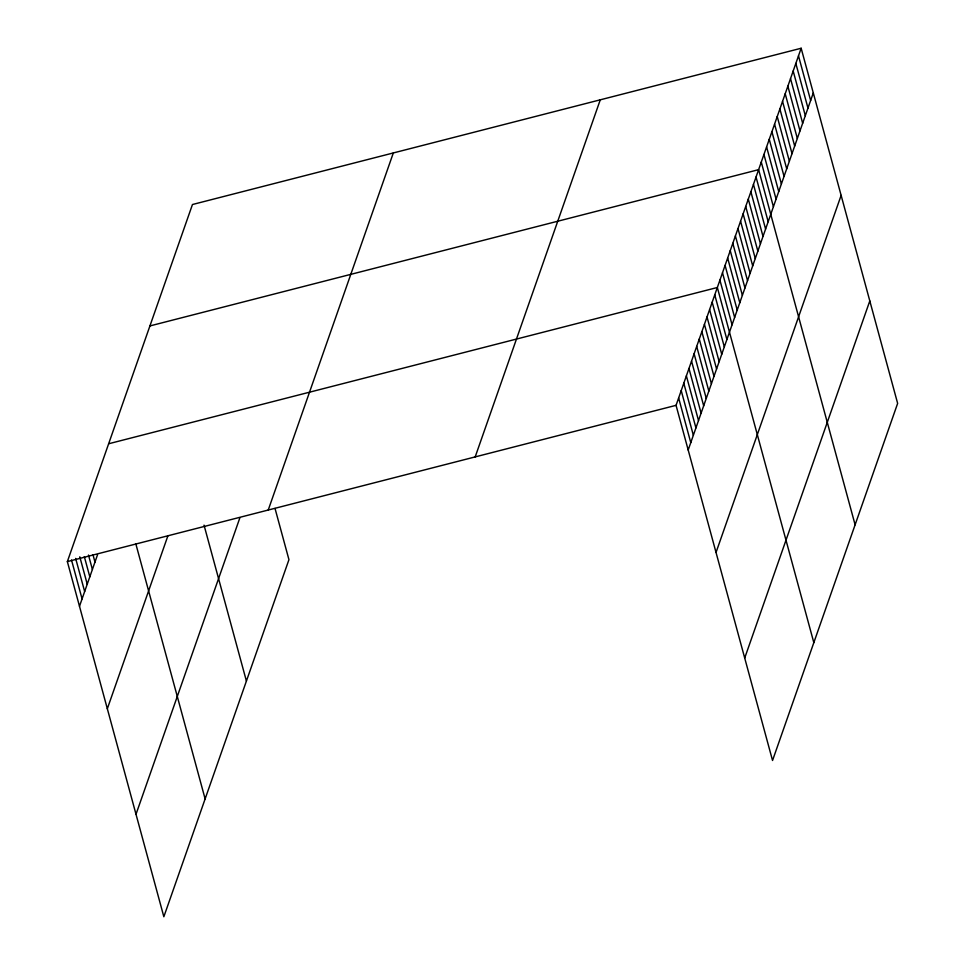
<?xml version="1.0" encoding="UTF-8"?>
<svg xmlns="http://www.w3.org/2000/svg" width="965" height="965" viewBox="0 0 965 965"><rect width="100%" height="100%" fill="white"/><g stroke="black" fill="none" stroke-linecap="round" stroke-linejoin="round"><path stroke-width="1.45" d="M275.025 508.434L288.945 559.664L163.845 916.75L67.357 561.606L192.457 204.52L801.155 48.25L897.643 403.394L772.543 760.48L676.055 405.336L801.155 48.25M79.492 606.273L97.549 554.73M107.332 708.732L167.958 535.659M136.005 814.291L239.839 517.916M268.234 510.039L393.322 152.953M475.19 456.903L600.278 99.817M688.19 450.004L813.29 92.917M716.03 552.462L841.13 195.376M744.715 658.021L869.803 300.935M149.925 325.929L758.623 169.659L855.111 524.803M108.635 443.767L717.345 287.498L813.833 642.642M67.357 561.606L676.055 405.336M798.489 55.837L810.636 100.505M795.836 63.425L807.97 108.104M793.182 71.012L805.317 115.691M790.516 78.599L802.663 123.279M787.862 86.187L799.997 130.866M785.208 93.774L797.343 138.453M782.543 101.361L794.678 146.041M779.889 108.948L792.024 153.628M777.223 116.548L789.37 161.215M774.569 124.135L786.704 168.803M771.916 131.722L784.05 176.39M769.25 139.31L781.385 183.977M766.596 146.897L778.731 191.565M763.942 154.484L776.077 199.152M761.276 162.072L773.411 206.739M756.041 177.017L768.176 221.697M753.46 184.387L765.595 229.055M750.879 191.758L763.013 236.425M748.297 199.116L760.432 243.795M745.716 206.486L757.863 251.153M743.134 213.844L755.281 258.524M740.565 221.214L752.7 265.882M737.984 228.572L750.119 273.252M735.402 235.942L747.537 280.61M732.821 243.301L744.956 287.98M730.24 250.671L742.375 295.338M727.658 258.041L739.793 302.708M725.077 265.399L737.212 310.067M722.496 272.769L734.63 317.437M719.914 280.127L732.061 324.807M714.763 294.856L726.898 339.535M712.182 302.226L724.317 346.893M709.601 309.584L721.736 354.264M707.019 316.954L719.154 361.622M704.438 324.324L716.573 368.992M701.857 331.683L713.991 376.35M699.275 339.053L711.41 383.72M696.694 346.411L708.841 391.09M694.112 353.781L706.259 398.449M691.543 361.139L703.678 405.819M688.962 368.509L701.097 413.177M686.38 375.868L698.515 420.547M683.799 383.238L695.934 427.905M681.218 390.608L693.352 435.275M678.636 397.966L690.771 442.633M204.037 525.141L246.413 681.073M135.848 543.934L205.123 798.911M93.014 554.887L94.98 562.088M88.478 555.044L92.399 569.459M84.329 556.648L89.817 576.817M79.793 556.805L87.236 584.187M75.644 558.409L84.655 591.545M71.507 560.002L82.073 598.915"/></g></svg>
